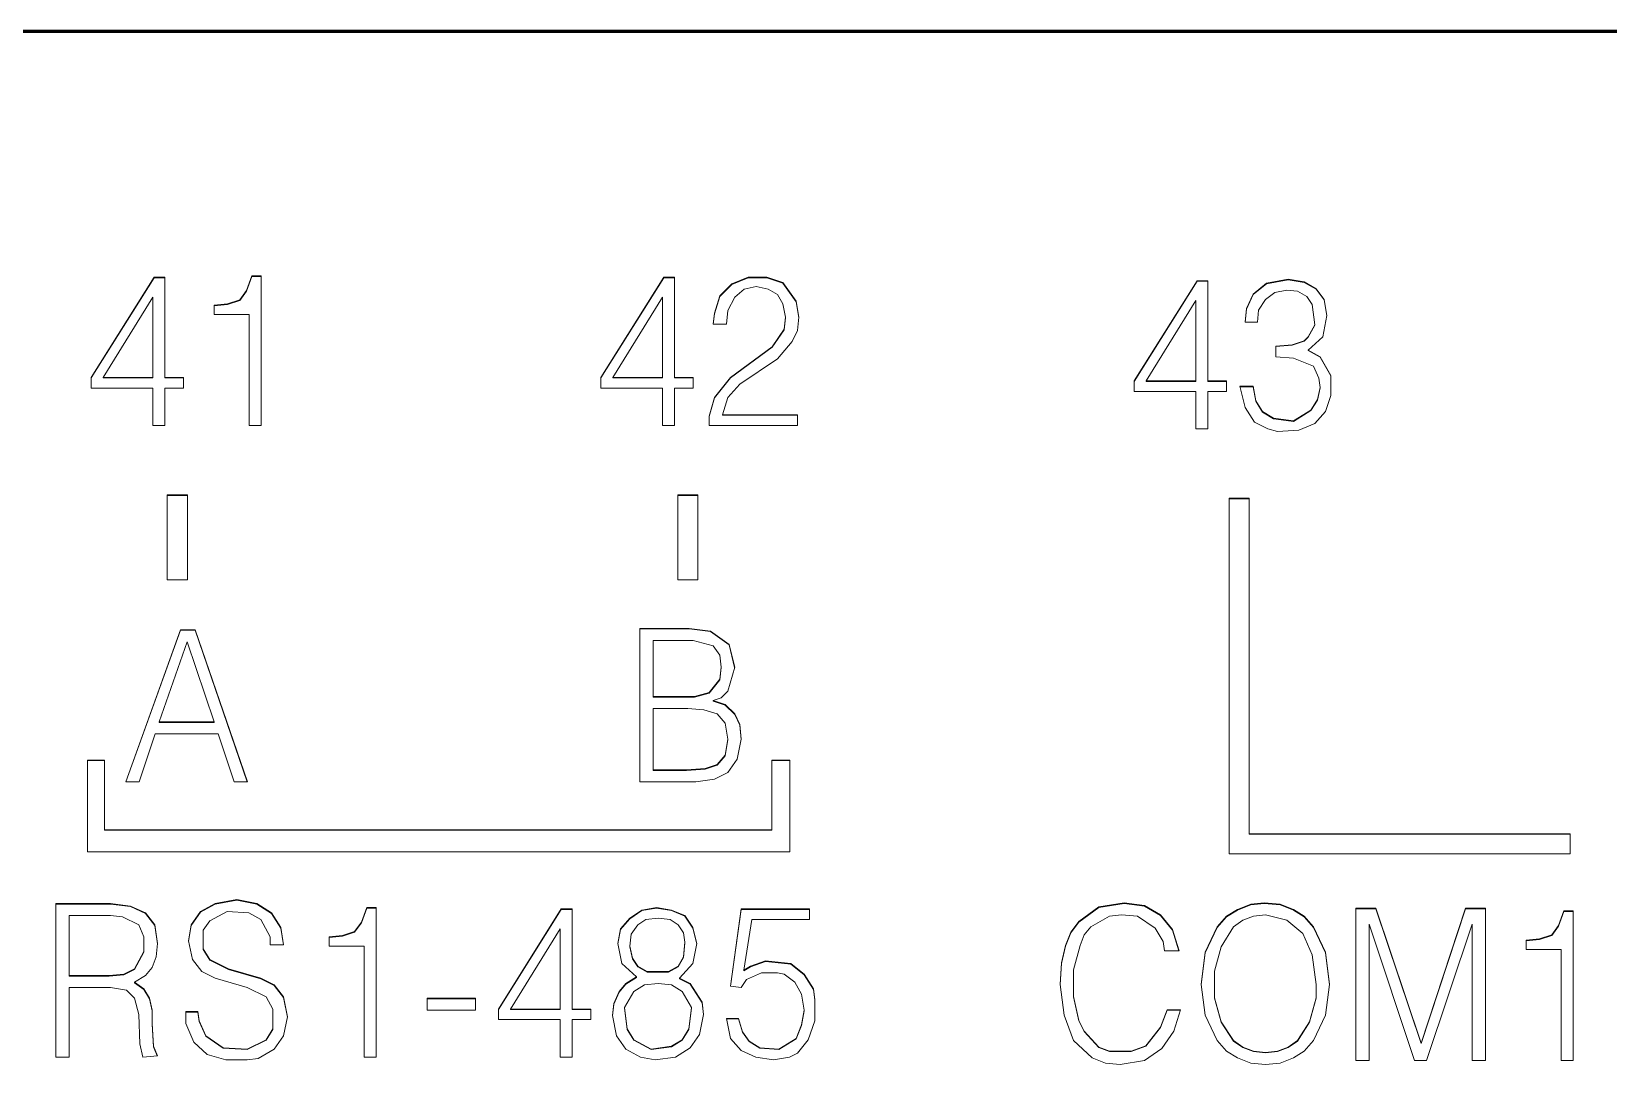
# Model space of a CAD drawing. Header units: millimetres. Extents: x 0 to 53000, y -591 to 24400.
# Drawn here: x 2793.22 to 2808.94, y 2928.7 to 2939 of the extents above; entities that cross this region are included whole.
import ezdxf
from ezdxf.enums import TextEntityAlignment as Align

# ---------------------------------------------------------------- set-up
doc = ezdxf.new("R2010")
doc.units = ezdxf.units.MM
doc.linetypes.add('K5LT_BASIC', pattern=[0])
doc.linetypes.add('K5LT_THIN', pattern=[0])
doc.layers.add('Основная', color=7, linetype='Continuous', lineweight=30)
doc.styles.add('текст', font='isocpeui.ttf')

# ---------------------------------------------------------------- blocks, each defined once
blk = doc.blocks.new('Программируемое реле ПР102')
at = {"layer": 'Основная', "linetype": 'K5LT_BASIC', "lineweight": 60}
blk.add_line((116.75, 34), (0.25, 34), dxfattribs=at)
at = {"layer": 'Основная', "linetype": 'K5LT_THIN', "lineweight": 18}
for p, q in [((6.273, 31.549), (5.646, 30.551)), ((6.273, 31.544), (5.646, 30.546)), ((6.273, 31.544), (6.273, 31.549)), ((6.38, 31.549), (6.273, 31.549)), ((6.38, 31.544), (6.273, 31.544)), ((6.38, 30.551), (6.38, 31.549)), ((7.246, 31.563), (7.193, 31.416)), ((7.246, 31.557), (7.193, 31.411)), ((7.34, 31.563), (7.246, 31.563)), ((7.246, 31.557), (7.246, 31.563)), ((7.34, 31.557), (7.246, 31.557)), ((7.34, 30.071), (7.34, 31.563)), ((11.353, 31.549), (10.726, 30.551)), ((11.353, 31.544), (10.726, 30.546)), ((11.46, 31.549), (11.353, 31.549)), ((11.353, 31.544), (11.353, 31.549)), ((11.46, 31.544), (11.353, 31.544)), ((11.46, 30.551), (11.46, 31.549)), ((12.033, 31.483), (11.913, 31.363)), ((12.033, 31.478), (11.913, 31.358)), ((12.193, 31.549), (12.033, 31.483)), ((12.193, 31.544), (12.033, 31.478)), ((12.033, 31.478), (12.033, 31.483)), ((12.153, 31.43), (12.273, 31.456)), ((12.38, 31.549), (12.193, 31.549)), ((12.193, 31.544), (12.193, 31.549)), ((12.38, 31.544), (12.193, 31.544)), ((12.273, 31.456), (12.393, 31.43)), ((12.38, 31.544), (12.38, 31.549)), ((12.54, 31.496), (12.38, 31.549)), ((12.54, 31.491), (12.38, 31.544)), ((12.54, 31.491), (12.54, 31.496)), ((12.673, 31.31), (12.54, 31.496)), ((12.673, 31.305), (12.54, 31.491)), ((16.67, 31.515), (16.043, 30.517)), ((16.67, 31.51), (16.043, 30.511)), ((16.776, 31.515), (16.67, 31.515)), ((16.67, 31.51), (16.67, 31.515)), ((16.776, 31.51), (16.67, 31.51)), ((16.776, 30.517), (16.776, 31.515)), ((17.363, 31.489), (17.23, 31.382)), ((17.363, 31.483), (17.23, 31.377)), ((17.576, 31.529), (17.363, 31.489)), ((17.576, 31.523), (17.363, 31.483)), ((17.363, 31.483), (17.363, 31.489)), ((17.576, 31.523), (17.576, 31.529)), ((17.736, 31.502), (17.576, 31.529)), ((17.736, 31.497), (17.576, 31.523)), ((17.736, 31.497), (17.736, 31.502)), ((17.856, 31.435), (17.736, 31.502)), ((17.856, 31.43), (17.736, 31.497)), ((5.766, 30.551), (6.26, 31.35)), ((6.26, 31.35), (6.26, 30.551)), ((7.006, 31.283), (6.873, 31.27)), ((7.126, 31.323), (7.006, 31.283)), ((7.126, 31.318), (7.006, 31.278)), ((7.006, 31.278), (7.006, 31.283)), ((7.193, 31.416), (7.126, 31.323)), ((7.193, 31.411), (7.126, 31.318)), ((7.126, 31.318), (7.126, 31.323)), ((7.193, 31.411), (7.193, 31.416)), ((10.846, 30.551), (11.34, 31.35)), ((11.34, 31.35), (11.34, 30.551)), ((11.913, 31.363), (11.86, 31.19)), ((11.913, 31.358), (11.86, 31.185)), ((11.913, 31.358), (11.913, 31.363)), ((11.993, 31.217), (12.06, 31.35)), ((12.06, 31.35), (12.153, 31.43)), ((12.393, 31.43), (12.486, 31.376)), ((12.486, 31.376), (12.54, 31.283)), ((12.54, 31.283), (12.566, 31.15)), ((12.673, 31.305), (12.673, 31.31)), ((12.7, 31.15), (12.673, 31.31)), ((12.699, 31.147), (12.673, 31.305)), ((16.163, 30.517), (16.656, 31.316)), ((16.656, 31.316), (16.656, 30.517)), ((17.23, 31.382), (17.163, 31.236)), ((17.23, 31.377), (17.163, 31.23)), ((17.23, 31.377), (17.23, 31.382)), ((17.283, 31.222), (17.35, 31.329)), ((17.35, 31.329), (17.443, 31.396)), ((17.443, 31.396), (17.563, 31.422)), ((17.563, 31.422), (17.67, 31.409)), ((17.67, 31.409), (17.763, 31.356)), ((17.763, 31.356), (17.816, 31.276)), ((17.936, 31.329), (17.856, 31.435)), ((17.856, 31.43), (17.856, 31.435)), ((17.936, 31.324), (17.856, 31.43)), ((17.963, 31.169), (17.936, 31.329)), ((17.936, 31.324), (17.936, 31.329)), ((17.962, 31.167), (17.936, 31.324)), ((7.006, 31.278), (6.873, 31.265)), ((6.873, 31.27), (6.873, 31.177)), ((6.873, 31.177), (7.22, 31.177)), ((7.22, 31.177), (7.22, 30.071)), ((11.86, 31.19), (11.846, 31.083)), ((11.86, 31.185), (11.847, 31.083)), ((11.86, 31.185), (11.86, 31.19)), ((11.98, 31.083), (11.993, 31.217)), ((12.566, 31.15), (12.553, 31.03)), ((12.566, 31.145), (12.553, 31.025)), ((12.566, 31.145), (12.566, 31.15)), ((12.686, 31.017), (12.7, 31.15)), ((17.163, 31.236), (17.15, 31.103)), ((17.163, 31.23), (17.15, 31.103)), ((17.163, 31.23), (17.163, 31.236)), ((17.27, 31.103), (17.283, 31.222)), ((17.816, 31.276), (17.843, 31.076)), ((17.923, 30.956), (17.963, 31.169)), ((11.846, 31.083), (11.98, 31.083)), ((12.553, 31.03), (12.433, 30.857)), ((12.553, 31.025), (12.433, 30.852)), ((12.553, 31.025), (12.553, 31.03)), ((12.633, 30.91), (12.686, 31.017)), ((17.15, 31.103), (17.27, 31.103)), ((17.843, 31.076), (17.776, 30.956)), ((17.843, 31.071), (17.776, 30.951)), ((17.843, 31.071), (17.843, 31.076)), ((12.433, 30.857), (12.02, 30.551)), ((12.433, 30.852), (12.02, 30.546)), ((12.433, 30.852), (12.433, 30.857)), ((12.486, 30.737), (12.633, 30.91)), ((17.616, 30.876), (17.456, 30.863)), ((17.616, 30.871), (17.456, 30.858)), ((17.456, 30.863), (17.456, 30.756)), ((17.736, 30.916), (17.616, 30.876)), ((17.736, 30.911), (17.616, 30.871)), ((17.616, 30.871), (17.616, 30.876)), ((17.776, 30.956), (17.736, 30.916)), ((17.776, 30.951), (17.736, 30.911)), ((17.736, 30.911), (17.736, 30.916)), ((17.776, 30.823), (17.923, 30.956)), ((17.776, 30.951), (17.776, 30.956)), ((17.776, 30.818), (17.776, 30.823)), ((17.896, 30.756), (17.776, 30.823)), ((17.896, 30.751), (17.776, 30.818)), ((12.113, 30.484), (12.486, 30.737)), ((17.456, 30.756), (17.63, 30.743)), ((17.63, 30.743), (17.83, 30.663)), ((17.83, 30.663), (17.883, 30.543)), ((17.896, 30.751), (17.896, 30.756)), ((18.003, 30.57), (17.896, 30.756)), ((18.003, 30.565), (17.896, 30.751)), ((5.646, 30.551), (5.646, 30.444)), ((5.766, 30.546), (5.766, 30.551)), ((6.26, 30.551), (5.766, 30.551)), ((6.26, 30.546), (5.766, 30.546)), ((6.26, 30.546), (6.26, 30.551)), ((6.38, 30.546), (6.38, 30.551)), ((6.566, 30.551), (6.38, 30.551)), ((6.566, 30.546), (6.38, 30.546)), ((6.566, 30.444), (6.566, 30.551)), ((10.726, 30.551), (10.726, 30.444)), ((10.846, 30.546), (10.846, 30.551)), ((11.34, 30.551), (10.846, 30.551)), ((11.34, 30.546), (10.846, 30.546)), ((11.34, 30.546), (11.34, 30.551)), ((11.46, 30.546), (11.46, 30.551)), ((11.646, 30.551), (11.46, 30.551)), ((11.646, 30.546), (11.46, 30.546)), ((11.646, 30.444), (11.646, 30.551)), ((12.02, 30.551), (11.86, 30.351)), ((12.02, 30.546), (11.86, 30.346)), ((12.02, 30.546), (12.02, 30.551)), ((16.043, 30.517), (16.043, 30.41)), ((16.163, 30.511), (16.163, 30.517)), ((16.656, 30.517), (16.163, 30.517)), ((16.656, 30.511), (16.163, 30.511)), ((16.656, 30.511), (16.656, 30.517)), ((16.776, 30.511), (16.776, 30.517)), ((16.963, 30.517), (16.776, 30.517)), ((16.963, 30.511), (16.776, 30.511)), ((16.963, 30.41), (16.963, 30.517)), ((17.883, 30.543), (17.896, 30.45)), ((18.003, 30.37), (18.003, 30.57)), ((5.646, 30.444), (6.26, 30.444)), ((6.26, 30.444), (6.26, 30.071)), ((6.38, 30.071), (6.38, 30.444)), ((6.38, 30.444), (6.566, 30.444)), ((10.726, 30.444), (11.34, 30.444)), ((11.34, 30.444), (11.34, 30.071)), ((11.46, 30.444), (11.646, 30.444)), ((11.46, 30.071), (11.46, 30.444)), ((11.86, 30.351), (11.806, 30.165)), ((11.86, 30.346), (11.806, 30.159)), ((11.86, 30.346), (11.86, 30.351)), ((11.94, 30.178), (11.993, 30.351)), ((11.993, 30.351), (12.113, 30.484)), ((16.043, 30.41), (16.656, 30.41)), ((16.656, 30.41), (16.656, 30.037)), ((16.776, 30.037), (16.776, 30.41)), ((16.776, 30.41), (16.963, 30.41)), ((17.23, 30.463), (17.096, 30.463)), ((17.096, 30.463), (17.15, 30.25)), ((17.23, 30.458), (17.098, 30.458)), ((17.23, 30.458), (17.23, 30.463)), ((17.256, 30.317), (17.23, 30.463)), ((17.256, 30.312), (17.23, 30.458)), ((17.896, 30.45), (17.87, 30.33)), ((17.896, 30.445), (17.87, 30.325)), ((17.896, 30.445), (17.896, 30.45)), ((17.95, 30.21), (18.003, 30.37)), ((17.15, 30.25), (17.243, 30.104)), ((17.323, 30.21), (17.256, 30.317)), ((17.256, 30.312), (17.256, 30.317)), ((17.323, 30.205), (17.256, 30.312)), ((17.43, 30.144), (17.323, 30.21)), ((17.323, 30.205), (17.323, 30.21)), ((17.43, 30.139), (17.323, 30.205)), ((17.803, 30.224), (17.63, 30.117)), ((17.803, 30.219), (17.63, 30.112)), ((17.87, 30.33), (17.803, 30.224)), ((17.87, 30.325), (17.803, 30.219)), ((17.803, 30.219), (17.803, 30.224)), ((17.843, 30.091), (17.95, 30.21)), ((17.87, 30.325), (17.87, 30.33)), ((6.26, 30.071), (6.38, 30.071)), ((7.22, 30.071), (7.34, 30.071)), ((11.34, 30.071), (11.46, 30.071)), ((11.806, 30.165), (11.806, 30.071)), ((11.806, 30.071), (12.686, 30.071)), ((11.94, 30.173), (11.94, 30.178)), ((12.686, 30.178), (11.94, 30.178)), ((12.686, 30.173), (11.94, 30.173)), ((12.686, 30.071), (12.686, 30.178)), ((16.656, 30.037), (16.776, 30.037)), ((17.243, 30.104), (17.376, 30.037)), ((17.376, 30.037), (17.47, 30.011)), ((17.43, 30.139), (17.43, 30.144)), ((17.63, 30.117), (17.43, 30.144)), ((17.63, 30.112), (17.43, 30.139)), ((17.47, 30.011), (17.683, 30.024)), ((17.63, 30.112), (17.63, 30.117)), ((17.683, 30.024), (17.843, 30.091)), ((6.404, 29.379), (6.604, 29.379)), ((6.404, 28.531), (6.404, 29.379)), ((6.404, 29.374), (6.604, 29.374)), ((6.604, 29.379), (6.604, 28.531)), ((11.494, 29.379), (11.694, 29.379)), ((11.494, 28.531), (11.494, 29.379)), ((11.494, 29.374), (11.694, 29.374)), ((11.694, 29.379), (11.694, 28.531)), ((16.99, 29.345), (17.19, 29.345)), ((16.99, 29.345), (16.99, 25.8)), ((16.99, 29.34), (17.19, 29.34)), ((17.19, 26), (17.19, 29.345)), ((6.604, 28.531), (6.404, 28.531)), ((11.694, 28.531), (11.494, 28.531)), ((6.536, 28.034), (5.99, 26.516)), ((6.536, 28.029), (5.991, 26.516)), ((6.683, 28.034), (6.536, 28.034)), ((6.536, 28.029), (6.536, 28.034)), ((6.683, 28.029), (6.536, 28.029)), ((7.203, 26.516), (6.683, 28.034)), ((6.683, 28.029), (6.683, 28.034)), ((7.201, 26.516), (6.683, 28.029)), ((11.113, 28.048), (11.113, 26.516)), ((11.606, 28.048), (11.113, 28.048)), ((11.606, 28.042), (11.113, 28.042)), ((11.82, 28.021), (11.606, 28.048)), ((11.606, 28.042), (11.606, 28.048)), ((11.82, 28.016), (11.606, 28.042)), ((12.006, 27.888), (11.82, 28.021)), ((11.82, 28.016), (11.82, 28.021)), ((12.006, 27.883), (11.82, 28.016)), ((6.323, 27.115), (6.603, 27.914)), ((6.603, 27.914), (6.87, 27.115)), ((11.246, 27.368), (11.246, 27.928)), ((11.246, 27.928), (11.646, 27.928)), ((11.646, 27.928), (11.846, 27.874)), ((11.846, 27.874), (11.913, 27.781)), ((12.06, 27.661), (12.006, 27.888)), ((12.006, 27.883), (12.006, 27.888)), ((12.059, 27.659), (12.006, 27.883)), ((11.913, 27.781), (11.926, 27.661)), ((11.913, 27.542), (11.806, 27.408)), ((11.913, 27.536), (11.806, 27.403)), ((11.926, 27.661), (11.913, 27.542)), ((11.926, 27.656), (11.913, 27.536)), ((11.913, 27.536), (11.913, 27.542)), ((11.926, 27.656), (11.926, 27.661)), ((11.993, 27.422), (12.06, 27.661)), ((11.246, 27.363), (11.246, 27.368)), ((11.66, 27.368), (11.246, 27.368)), ((11.66, 27.363), (11.246, 27.363)), ((11.806, 27.408), (11.66, 27.368)), ((11.806, 27.403), (11.66, 27.363)), ((11.66, 27.363), (11.66, 27.368)), ((11.806, 27.403), (11.806, 27.408)), ((11.846, 27.329), (11.926, 27.355)), ((11.926, 27.355), (11.993, 27.422)), ((11.246, 27.249), (11.593, 27.249)), ((11.246, 26.636), (11.246, 27.249)), ((11.593, 27.249), (11.753, 27.235)), ((11.753, 27.235), (11.886, 27.195)), ((11.966, 27.289), (11.846, 27.329)), ((11.846, 27.323), (11.846, 27.329)), ((11.966, 27.283), (11.846, 27.323)), ((11.886, 27.195), (11.966, 27.102)), ((11.966, 27.283), (11.966, 27.289)), ((12.06, 27.195), (11.966, 27.289)), ((12.06, 27.19), (11.966, 27.283)), ((12.06, 27.19), (12.06, 27.195)), ((12.113, 27.089), (12.06, 27.195)), ((6.323, 27.11), (6.323, 27.115)), ((6.87, 27.115), (6.323, 27.115)), ((6.87, 27.11), (6.323, 27.11)), ((6.87, 27.11), (6.87, 27.115)), ((11.966, 27.102), (11.993, 26.942)), ((12.113, 27.084), (12.06, 27.19)), ((12.126, 26.942), (12.113, 27.089)), ((12.113, 27.084), (12.113, 27.089)), ((12.126, 26.941), (12.113, 27.084)), ((6.123, 26.516), (6.283, 26.996)), ((6.283, 26.996), (6.91, 26.996)), ((6.91, 26.996), (7.07, 26.516)), ((11.993, 26.942), (11.966, 26.783)), ((11.993, 26.937), (11.966, 26.777)), ((11.993, 26.937), (11.993, 26.942)), ((12.086, 26.743), (12.126, 26.942)), ((5.609, 25.82), (5.609, 26.734)), ((5.609, 26.734), (5.779, 26.734)), ((5.609, 26.729), (5.779, 26.729)), ((5.779, 26.734), (5.779, 26.04)), ((11.966, 26.783), (11.886, 26.689)), ((11.966, 26.777), (11.886, 26.684)), ((11.966, 26.777), (11.966, 26.783)), ((11.993, 26.609), (12.086, 26.743)), ((12.429, 26.04), (12.429, 26.735)), ((12.429, 26.735), (12.609, 26.735)), ((12.429, 26.73), (12.609, 26.73)), ((12.609, 26.735), (12.609, 25.82)), ((11.58, 26.636), (11.246, 26.636)), ((11.246, 26.631), (11.246, 26.636)), ((11.58, 26.631), (11.246, 26.631)), ((11.766, 26.649), (11.58, 26.636)), ((11.766, 26.644), (11.58, 26.631)), ((11.58, 26.631), (11.58, 26.636)), ((11.886, 26.689), (11.766, 26.649)), ((11.886, 26.684), (11.766, 26.644)), ((11.766, 26.644), (11.766, 26.649)), ((11.86, 26.543), (11.993, 26.609)), ((11.886, 26.684), (11.886, 26.689)), ((5.99, 26.516), (6.123, 26.516)), ((7.07, 26.516), (7.203, 26.516)), ((11.113, 26.516), (11.673, 26.516)), ((11.673, 26.516), (11.86, 26.543)), ((5.779, 26.035), (5.779, 26.04)), ((5.779, 26.04), (12.429, 26.04)), ((5.779, 26.035), (12.429, 26.035)), ((12.429, 26.035), (12.429, 26.04)), ((17.19, 25.995), (17.19, 26)), ((17.19, 26), (20.39, 26)), ((17.19, 25.995), (20.39, 25.995)), ((20.39, 26), (20.39, 25.8)), ((12.609, 25.82), (5.609, 25.82)), ((16.99, 25.8), (20.39, 25.8)), ((7.096, 25.344), (6.882, 25.304)), ((7.096, 25.339), (6.882, 25.299)), ((7.096, 25.339), (7.096, 25.344)), ((7.296, 25.304), (7.096, 25.344)), ((7.296, 25.299), (7.096, 25.339)), ((15.944, 25.31), (15.691, 25.27)), ((16.144, 25.284), (15.944, 25.31)), ((15.944, 25.305), (15.944, 25.31)), ((17.337, 25.31), (17.204, 25.297)), ((17.337, 25.305), (17.337, 25.31)), ((17.497, 25.297), (17.337, 25.31)), ((5.292, 25.304), (5.292, 23.773)), ((5.839, 25.304), (5.292, 25.304)), ((5.839, 25.299), (5.292, 25.299)), ((5.426, 25.185), (5.839, 25.185)), ((5.426, 24.585), (5.426, 25.185)), ((6.039, 25.278), (5.839, 25.304)), ((5.839, 25.299), (5.839, 25.304)), ((6.039, 25.273), (5.839, 25.299)), ((5.839, 25.185), (5.959, 25.171)), ((5.959, 25.171), (6.119, 25.091)), ((6.186, 25.211), (6.039, 25.278)), ((6.039, 25.273), (6.039, 25.278)), ((6.186, 25.206), (6.039, 25.273)), ((6.186, 25.206), (6.186, 25.211)), ((6.279, 25.091), (6.186, 25.211)), ((6.279, 25.086), (6.186, 25.206)), ((6.736, 25.224), (6.642, 25.091)), ((6.736, 25.219), (6.642, 25.086)), ((6.882, 25.304), (6.736, 25.224)), ((6.882, 25.299), (6.736, 25.219)), ((6.736, 25.219), (6.736, 25.224)), ((6.829, 25.131), (7.002, 25.224)), ((6.882, 25.299), (6.882, 25.304)), ((7.002, 25.224), (7.216, 25.211)), ((7.216, 25.211), (7.336, 25.145)), ((7.442, 25.211), (7.296, 25.304)), ((7.296, 25.299), (7.296, 25.304)), ((7.442, 25.206), (7.296, 25.299)), ((7.536, 25.065), (7.442, 25.211)), ((7.442, 25.206), (7.442, 25.211)), ((7.536, 25.059), (7.442, 25.206)), ((8.392, 25.264), (8.339, 25.118)), ((8.392, 25.259), (8.339, 25.113)), ((8.392, 25.259), (8.392, 25.264)), ((8.486, 25.264), (8.392, 25.264)), ((8.486, 25.259), (8.392, 25.259)), ((8.486, 23.773), (8.486, 25.264)), ((10.332, 25.251), (9.706, 24.252)), ((10.332, 25.246), (9.706, 24.247)), ((10.332, 25.246), (10.332, 25.251)), ((10.439, 25.251), (10.332, 25.251)), ((10.439, 25.246), (10.332, 25.246)), ((10.439, 24.252), (10.439, 25.251)), ((11.016, 25.158), (10.922, 25.051)), ((11.016, 25.153), (10.922, 25.046)), ((11.136, 25.238), (11.016, 25.158)), ((11.136, 25.233), (11.016, 25.153)), ((11.016, 25.153), (11.016, 25.158)), ((11.282, 25.264), (11.136, 25.238)), ((11.282, 25.259), (11.136, 25.233)), ((11.136, 25.233), (11.136, 25.238)), ((11.176, 25.145), (11.296, 25.158)), ((11.282, 25.259), (11.282, 25.264)), ((11.429, 25.238), (11.282, 25.264)), ((11.429, 25.233), (11.282, 25.259)), ((11.296, 25.158), (11.416, 25.145)), ((11.429, 25.233), (11.429, 25.238)), ((11.562, 25.185), (11.429, 25.238)), ((11.562, 25.179), (11.429, 25.233)), ((11.562, 25.179), (11.562, 25.185)), ((11.642, 25.065), (11.562, 25.185)), ((11.642, 25.059), (11.562, 25.179)), ((12.126, 25.251), (12.019, 24.479)), ((12.126, 25.246), (12.02, 24.479)), ((12.806, 25.251), (12.126, 25.251)), ((12.126, 25.246), (12.126, 25.251)), ((12.806, 25.246), (12.126, 25.246)), ((12.806, 25.145), (12.806, 25.251)), ((15.691, 25.27), (15.491, 25.124)), ((15.691, 25.265), (15.491, 25.119)), ((15.611, 25.071), (15.797, 25.177)), ((15.944, 25.305), (15.691, 25.265)), ((15.691, 25.265), (15.691, 25.27)), ((15.797, 25.177), (15.917, 25.19)), ((15.917, 25.19), (16.077, 25.177)), ((16.144, 25.278), (15.944, 25.305)), ((16.077, 25.177), (16.251, 25.057)), ((16.144, 25.278), (16.144, 25.284)), ((16.304, 25.19), (16.144, 25.284)), ((16.304, 25.185), (16.144, 25.278)), ((16.304, 25.185), (16.304, 25.19)), ((16.424, 25.044), (16.304, 25.19)), ((16.424, 25.039), (16.304, 25.185)), ((16.964, 25.177), (16.871, 25.071)), ((16.964, 25.172), (16.871, 25.065)), ((17.071, 25.244), (16.964, 25.177)), ((17.071, 25.238), (16.964, 25.172)), ((16.964, 25.172), (16.964, 25.177)), ((17.204, 25.297), (17.071, 25.244)), ((17.204, 25.292), (17.071, 25.238)), ((17.071, 25.238), (17.071, 25.244)), ((17.124, 25.137), (17.231, 25.177)), ((17.337, 25.305), (17.204, 25.292)), ((17.204, 25.292), (17.204, 25.297)), ((17.231, 25.177), (17.351, 25.19)), ((17.497, 25.292), (17.337, 25.305)), ((17.351, 25.19), (17.564, 25.137)), ((17.631, 25.244), (17.497, 25.297)), ((17.497, 25.292), (17.497, 25.297)), ((17.631, 25.238), (17.497, 25.292)), ((17.631, 25.238), (17.631, 25.244)), ((17.737, 25.177), (17.631, 25.244)), ((17.737, 25.172), (17.631, 25.238)), ((17.737, 25.172), (17.737, 25.177)), ((17.831, 25.071), (17.737, 25.177)), ((17.831, 25.065), (17.737, 25.172)), ((18.251, 25.257), (18.251, 23.739)), ((18.451, 25.257), (18.251, 25.257)), ((18.451, 25.252), (18.251, 25.252)), ((18.904, 23.912), (18.451, 25.257)), ((18.451, 25.252), (18.451, 25.257)), ((18.904, 23.907), (18.451, 25.252)), ((19.344, 25.257), (18.904, 23.912)), ((19.344, 25.252), (18.904, 23.907)), ((19.344, 25.252), (19.344, 25.257)), ((19.544, 25.257), (19.344, 25.257)), ((19.544, 25.252), (19.344, 25.252)), ((19.544, 23.739), (19.544, 25.257)), ((20.324, 25.23), (20.271, 25.084)), ((20.324, 25.225), (20.271, 25.079)), ((20.324, 25.225), (20.324, 25.23)), ((20.417, 25.23), (20.324, 25.23)), ((20.417, 25.225), (20.324, 25.225)), ((20.417, 23.739), (20.417, 25.23)), ((6.119, 25.091), (6.172, 24.971)), ((6.279, 25.086), (6.279, 25.091)), ((6.306, 24.905), (6.279, 25.091)), ((6.305, 24.902), (6.279, 25.086)), ((6.642, 25.091), (6.616, 24.932)), ((6.642, 25.086), (6.616, 24.929)), ((6.642, 25.086), (6.642, 25.091)), ((6.762, 25.038), (6.829, 25.131)), ((6.762, 24.852), (6.762, 25.038)), ((7.336, 25.145), (7.429, 24.971)), ((7.562, 24.892), (7.536, 25.065)), ((7.536, 25.059), (7.536, 25.065)), ((7.561, 24.892), (7.536, 25.059)), ((8.272, 25.025), (8.152, 24.985)), ((8.272, 25.019), (8.152, 24.98)), ((8.339, 25.118), (8.272, 25.025)), ((8.339, 25.113), (8.272, 25.019)), ((8.272, 25.019), (8.272, 25.025)), ((8.339, 25.113), (8.339, 25.118)), ((9.826, 24.252), (10.319, 25.051)), ((10.319, 25.051), (10.319, 24.252)), ((10.922, 25.051), (10.896, 24.905)), ((10.922, 25.046), (10.896, 24.902)), ((10.922, 25.046), (10.922, 25.051)), ((11.016, 24.878), (11.029, 24.998)), ((11.029, 24.998), (11.096, 25.091)), ((11.096, 25.091), (11.176, 25.145)), ((11.416, 25.145), (11.496, 25.091)), ((11.496, 25.091), (11.549, 25.011)), ((11.549, 25.011), (11.562, 24.918)), ((11.682, 24.905), (11.642, 25.065)), ((11.642, 25.059), (11.642, 25.065)), ((11.682, 24.902), (11.642, 25.059)), ((12.152, 24.639), (12.232, 25.145)), ((12.232, 25.145), (12.806, 25.145)), ((15.411, 25.017), (15.357, 24.884)), ((15.411, 25.012), (15.357, 24.879)), ((15.491, 25.124), (15.411, 25.017)), ((15.491, 25.119), (15.411, 25.012)), ((15.411, 25.012), (15.411, 25.017)), ((15.491, 25.119), (15.491, 25.124)), ((15.544, 24.991), (15.611, 25.071)), ((16.251, 25.057), (16.331, 24.924)), ((16.491, 24.831), (16.424, 25.044)), ((16.424, 25.039), (16.424, 25.044)), ((16.489, 24.831), (16.424, 25.039)), ((16.871, 25.071), (16.751, 24.818)), ((16.871, 25.065), (16.751, 24.812)), ((16.871, 25.065), (16.871, 25.071)), ((16.911, 24.871), (17.031, 25.071)), ((17.031, 25.071), (17.124, 25.137)), ((17.564, 25.137), (17.724, 25.004)), ((17.724, 25.004), (17.817, 24.791)), ((17.831, 25.065), (17.831, 25.071)), ((17.951, 24.818), (17.831, 25.071)), ((17.951, 24.812), (17.831, 25.065)), ((18.384, 23.739), (18.384, 25.097)), ((18.384, 25.097), (18.837, 23.739)), ((18.957, 23.739), (19.411, 25.097)), ((19.411, 25.097), (19.411, 23.739)), ((20.271, 25.084), (20.204, 24.991)), ((20.271, 25.079), (20.204, 24.985)), ((20.271, 25.079), (20.271, 25.084)), ((6.172, 24.971), (6.172, 24.825)), ((6.292, 24.772), (6.306, 24.905)), ((6.616, 24.932), (6.656, 24.745)), ((6.829, 24.745), (6.762, 24.852)), ((6.762, 24.846), (6.762, 24.852)), ((6.829, 24.74), (6.762, 24.846)), ((7.429, 24.971), (7.429, 24.892)), ((7.429, 24.892), (7.562, 24.892)), ((8.152, 24.985), (8.019, 24.971)), ((8.152, 24.98), (8.019, 24.966)), ((8.019, 24.971), (8.019, 24.878)), ((8.019, 24.878), (8.366, 24.878)), ((8.152, 24.98), (8.152, 24.985)), ((8.366, 24.878), (8.366, 23.773)), ((10.896, 24.905), (10.936, 24.705)), ((11.016, 24.873), (11.016, 24.878)), ((11.042, 24.758), (11.016, 24.878)), ((11.042, 24.753), (11.016, 24.873)), ((11.562, 24.918), (11.549, 24.772)), ((11.562, 24.913), (11.549, 24.766)), ((11.562, 24.913), (11.562, 24.918)), ((11.642, 24.705), (11.682, 24.905)), ((15.357, 24.884), (15.317, 24.711)), ((15.357, 24.879), (15.317, 24.706)), ((15.357, 24.879), (15.357, 24.884)), ((15.437, 24.644), (15.504, 24.884)), ((15.504, 24.884), (15.544, 24.991)), ((16.331, 24.924), (16.344, 24.831)), ((16.844, 24.631), (16.911, 24.871)), ((20.084, 24.951), (19.951, 24.937)), ((20.084, 24.945), (19.951, 24.932)), ((19.951, 24.937), (19.951, 24.844)), ((19.951, 24.844), (20.297, 24.844)), ((20.204, 24.991), (20.084, 24.951)), ((20.204, 24.985), (20.084, 24.945)), ((20.084, 24.945), (20.084, 24.951)), ((20.204, 24.985), (20.204, 24.991)), ((20.297, 24.844), (20.297, 23.739)), ((6.172, 24.825), (6.079, 24.652)), ((6.172, 24.82), (6.079, 24.647)), ((6.172, 24.82), (6.172, 24.825)), ((6.252, 24.665), (6.292, 24.772)), ((6.656, 24.745), (6.749, 24.625)), ((6.829, 24.74), (6.829, 24.745)), ((7.016, 24.652), (6.829, 24.745)), ((7.016, 24.647), (6.829, 24.74)), ((10.936, 24.705), (11.082, 24.572)), ((11.042, 24.753), (11.042, 24.758)), ((11.096, 24.679), (11.042, 24.758)), ((11.096, 24.673), (11.042, 24.753)), ((11.549, 24.772), (11.496, 24.679)), ((11.549, 24.766), (11.496, 24.673)), ((11.509, 24.559), (11.642, 24.705)), ((11.549, 24.766), (11.549, 24.772)), ((12.366, 24.732), (12.219, 24.679)), ((12.366, 24.727), (12.219, 24.673)), ((12.619, 24.705), (12.366, 24.732)), ((12.366, 24.727), (12.366, 24.732)), ((12.619, 24.7), (12.366, 24.727)), ((12.619, 24.7), (12.619, 24.705)), ((12.752, 24.599), (12.619, 24.705)), ((12.752, 24.593), (12.619, 24.7)), ((15.317, 24.711), (15.304, 24.498)), ((15.317, 24.706), (15.304, 24.496)), ((15.317, 24.706), (15.317, 24.711)), ((16.344, 24.831), (16.491, 24.831)), ((16.751, 24.818), (16.711, 24.498)), ((16.751, 24.812), (16.711, 24.495)), ((16.751, 24.812), (16.751, 24.818)), ((17.817, 24.791), (17.857, 24.498)), ((17.991, 24.498), (17.951, 24.818)), ((17.951, 24.812), (17.951, 24.818)), ((17.99, 24.495), (17.951, 24.812)), ((5.426, 24.58), (5.426, 24.585)), ((5.826, 24.585), (5.426, 24.585)), ((5.826, 24.58), (5.426, 24.58)), ((5.972, 24.599), (5.826, 24.585)), ((5.972, 24.593), (5.826, 24.58)), ((5.826, 24.58), (5.826, 24.585)), ((6.079, 24.652), (5.972, 24.599)), ((6.079, 24.647), (5.972, 24.593)), ((5.972, 24.593), (5.972, 24.599)), ((6.079, 24.647), (6.079, 24.652)), ((6.079, 24.519), (6.186, 24.585)), ((6.186, 24.585), (6.252, 24.665)), ((6.749, 24.625), (6.882, 24.559)), ((6.882, 24.559), (7.202, 24.465)), ((7.016, 24.647), (7.016, 24.652)), ((7.336, 24.559), (7.016, 24.652)), ((7.336, 24.553), (7.016, 24.647)), ((7.336, 24.553), (7.336, 24.559)), ((7.469, 24.492), (7.336, 24.559)), ((7.469, 24.487), (7.336, 24.553)), ((11.082, 24.572), (10.976, 24.505)), ((11.082, 24.567), (10.976, 24.5)), ((11.082, 24.567), (11.082, 24.572)), ((11.189, 24.625), (11.096, 24.679)), ((11.096, 24.673), (11.096, 24.679)), ((11.189, 24.62), (11.096, 24.673)), ((11.402, 24.625), (11.189, 24.625)), ((11.189, 24.62), (11.189, 24.625)), ((11.402, 24.62), (11.189, 24.62)), ((11.496, 24.679), (11.402, 24.625)), ((11.496, 24.673), (11.402, 24.62)), ((11.402, 24.62), (11.402, 24.625)), ((11.496, 24.673), (11.496, 24.679)), ((11.509, 24.553), (11.509, 24.559)), ((11.616, 24.505), (11.509, 24.559)), ((11.616, 24.5), (11.509, 24.553)), ((12.126, 24.465), (12.179, 24.545)), ((12.219, 24.679), (12.152, 24.639)), ((12.219, 24.673), (12.152, 24.633)), ((12.152, 24.633), (12.152, 24.639)), ((12.179, 24.545), (12.326, 24.612)), ((12.219, 24.673), (12.219, 24.679)), ((12.326, 24.612), (12.486, 24.612)), ((12.486, 24.612), (12.552, 24.599)), ((12.552, 24.599), (12.659, 24.519)), ((12.846, 24.452), (12.752, 24.599)), ((12.752, 24.593), (12.752, 24.599)), ((12.846, 24.447), (12.752, 24.593)), ((15.437, 24.378), (15.437, 24.644)), ((16.844, 24.365), (16.844, 24.631)), ((5.426, 24.465), (5.839, 24.465)), ((5.426, 23.773), (5.426, 24.465)), ((5.839, 24.465), (5.999, 24.439)), ((5.999, 24.439), (6.079, 24.359)), ((6.172, 24.452), (6.079, 24.519)), ((6.079, 24.513), (6.079, 24.519)), ((6.172, 24.447), (6.079, 24.513)), ((6.172, 24.447), (6.172, 24.452)), ((6.226, 24.359), (6.172, 24.452)), ((6.226, 24.354), (6.172, 24.447)), ((7.202, 24.465), (7.389, 24.372)), ((7.389, 24.372), (7.456, 24.252)), ((7.469, 24.487), (7.469, 24.492)), ((7.562, 24.372), (7.469, 24.492)), ((7.562, 24.367), (7.469, 24.487)), ((7.602, 24.173), (7.562, 24.372)), ((7.562, 24.367), (7.562, 24.372)), ((7.602, 24.17), (7.562, 24.367)), ((10.909, 24.426), (10.856, 24.306)), ((10.909, 24.42), (10.856, 24.3)), ((10.976, 24.505), (10.909, 24.426)), ((10.976, 24.5), (10.909, 24.42)), ((10.909, 24.42), (10.909, 24.426)), ((10.962, 24.266), (11.056, 24.426)), ((10.976, 24.5), (10.976, 24.505)), ((11.056, 24.426), (11.162, 24.492)), ((11.162, 24.492), (11.296, 24.505)), ((11.296, 24.505), (11.429, 24.492)), ((11.429, 24.492), (11.536, 24.426)), ((11.536, 24.426), (11.629, 24.266)), ((11.736, 24.319), (11.616, 24.505)), ((11.616, 24.5), (11.616, 24.505)), ((11.736, 24.314), (11.616, 24.5)), ((12.019, 24.479), (12.126, 24.465)), ((12.659, 24.519), (12.726, 24.399)), ((12.726, 24.399), (12.752, 24.239)), ((12.859, 24.346), (12.846, 24.452)), ((12.846, 24.447), (12.846, 24.452)), ((12.859, 24.34), (12.846, 24.447)), ((15.304, 24.498), (15.344, 24.192)), ((15.437, 24.373), (15.437, 24.378)), ((15.491, 24.138), (15.437, 24.378)), ((15.491, 24.133), (15.437, 24.373)), ((16.711, 24.498), (16.751, 24.192)), ((16.911, 24.125), (16.844, 24.365)), ((16.844, 24.36), (16.844, 24.365)), ((17.857, 24.365), (17.791, 24.125)), ((17.857, 24.498), (17.857, 24.365)), ((17.857, 24.36), (17.857, 24.365)), ((17.951, 24.192), (17.991, 24.498)), ((6.079, 24.359), (6.119, 24.199)), ((6.252, 24.239), (6.226, 24.359)), ((6.226, 24.354), (6.226, 24.359)), ((6.252, 24.234), (6.226, 24.354)), ((6.252, 24.106), (6.252, 24.239)), ((6.589, 24.226), (6.589, 24.106)), ((6.709, 24.226), (6.589, 24.226)), ((6.709, 24.221), (6.589, 24.221)), ((6.709, 24.221), (6.709, 24.226)), ((6.722, 24.133), (6.709, 24.226)), ((6.722, 24.127), (6.709, 24.221)), ((7.456, 24.252), (7.456, 24.053)), ((9.476, 24.359), (8.996, 24.359)), ((8.996, 24.359), (8.996, 24.239)), ((9.476, 24.354), (8.996, 24.354)), ((8.996, 24.239), (9.476, 24.239)), ((9.476, 24.239), (9.476, 24.359)), ((9.706, 24.252), (9.706, 24.146)), ((10.319, 24.252), (9.826, 24.252)), ((9.826, 24.247), (9.826, 24.252)), ((10.319, 24.247), (9.826, 24.247)), ((10.319, 24.247), (10.319, 24.252)), ((10.626, 24.252), (10.439, 24.252)), ((10.439, 24.247), (10.439, 24.252)), ((10.626, 24.247), (10.439, 24.247)), ((10.626, 24.146), (10.626, 24.252)), ((10.856, 24.306), (10.842, 24.186)), ((10.856, 24.3), (10.843, 24.184)), ((10.856, 24.3), (10.856, 24.306)), ((10.962, 24.26), (10.962, 24.266)), ((10.989, 24.053), (10.962, 24.266)), ((10.989, 24.047), (10.962, 24.26)), ((11.629, 24.266), (11.602, 24.053)), ((11.629, 24.26), (11.602, 24.047)), ((11.629, 24.26), (11.629, 24.266)), ((11.736, 24.314), (11.736, 24.319)), ((11.749, 24.199), (11.736, 24.319)), ((11.749, 24.197), (11.736, 24.314)), ((12.752, 24.239), (12.726, 24.093)), ((12.752, 24.234), (12.726, 24.087)), ((12.752, 24.234), (12.752, 24.239)), ((12.859, 24.133), (12.859, 24.346)), ((16.371, 24.245), (16.304, 24.072)), ((16.371, 24.24), (16.304, 24.067)), ((16.504, 24.245), (16.371, 24.245)), ((16.371, 24.24), (16.371, 24.245)), ((16.502, 24.24), (16.371, 24.24)), ((16.437, 24.032), (16.504, 24.245)), ((16.911, 24.12), (16.844, 24.36)), ((17.857, 24.36), (17.791, 24.12)), ((6.119, 24.199), (6.132, 23.906)), ((6.252, 24.101), (6.252, 24.106)), ((6.266, 23.88), (6.252, 24.106)), ((6.266, 23.874), (6.252, 24.101)), ((6.589, 24.106), (6.669, 23.92)), ((6.789, 23.986), (6.722, 24.133)), ((6.722, 24.127), (6.722, 24.133)), ((6.789, 23.981), (6.722, 24.127)), ((7.456, 24.053), (7.389, 23.946)), ((7.456, 24.047), (7.456, 24.053)), ((7.562, 23.986), (7.602, 24.173)), ((9.706, 24.146), (10.319, 24.146)), ((10.319, 24.146), (10.319, 23.773)), ((10.439, 23.773), (10.439, 24.146)), ((10.439, 24.146), (10.626, 24.146)), ((10.842, 24.186), (10.882, 23.986)), ((11.056, 23.946), (10.989, 24.053)), ((10.989, 24.047), (10.989, 24.053)), ((11.602, 24.053), (11.536, 23.946)), ((11.602, 24.047), (11.602, 24.053)), ((11.709, 23.999), (11.749, 24.199)), ((12.099, 24.159), (11.979, 24.159)), ((11.979, 24.159), (12.019, 23.959)), ((12.099, 24.154), (11.98, 24.154)), ((12.139, 24.026), (12.099, 24.159)), ((12.099, 24.154), (12.099, 24.159)), ((12.139, 24.021), (12.099, 24.154)), ((12.726, 24.093), (12.672, 23.959)), ((12.726, 24.087), (12.672, 23.954)), ((12.726, 24.087), (12.726, 24.093)), ((12.792, 23.946), (12.859, 24.133)), ((15.344, 24.192), (15.437, 23.939)), ((15.544, 24.032), (15.491, 24.138)), ((15.491, 24.133), (15.491, 24.138)), ((15.544, 24.027), (15.491, 24.133)), ((16.304, 24.072), (16.157, 23.885)), ((16.304, 24.067), (16.157, 23.88)), ((16.304, 24.067), (16.304, 24.072)), ((16.751, 24.192), (16.871, 23.939)), ((16.911, 24.12), (16.911, 24.125)), ((17.031, 23.939), (16.911, 24.125)), ((17.031, 23.933), (16.911, 24.12)), ((17.791, 24.125), (17.671, 23.939)), ((17.791, 24.12), (17.671, 23.933)), ((17.791, 24.12), (17.791, 24.125)), ((17.831, 23.939), (17.951, 24.192)), ((6.132, 23.906), (6.159, 23.773)), ((6.669, 23.92), (6.802, 23.8)), ((6.789, 23.981), (6.789, 23.986)), ((6.962, 23.866), (6.789, 23.986)), ((6.962, 23.861), (6.789, 23.981)), ((7.389, 23.946), (7.202, 23.853)), ((7.389, 23.941), (7.202, 23.848)), ((7.456, 24.047), (7.389, 23.941)), ((7.389, 23.941), (7.389, 23.946)), ((7.469, 23.853), (7.562, 23.986)), ((10.882, 23.986), (10.976, 23.853)), ((11.056, 23.941), (10.989, 24.047)), ((11.056, 23.941), (11.056, 23.946)), ((11.229, 23.853), (11.056, 23.946)), ((11.229, 23.848), (11.056, 23.941)), ((11.536, 23.946), (11.429, 23.88)), ((11.536, 23.941), (11.429, 23.874)), ((11.602, 24.047), (11.536, 23.941)), ((11.536, 23.941), (11.536, 23.946)), ((11.616, 23.866), (11.709, 23.999)), ((12.019, 23.959), (12.126, 23.84)), ((12.139, 24.021), (12.139, 24.026)), ((12.206, 23.933), (12.139, 24.026)), ((12.206, 23.928), (12.139, 24.021)), ((12.312, 23.866), (12.206, 23.933)), ((12.206, 23.928), (12.206, 23.933)), ((12.312, 23.861), (12.206, 23.928)), ((12.672, 23.959), (12.499, 23.853)), ((12.672, 23.954), (12.499, 23.848)), ((12.672, 23.954), (12.672, 23.959)), ((12.686, 23.813), (12.792, 23.946)), ((15.437, 23.939), (15.624, 23.766)), ((15.544, 24.027), (15.544, 24.032)), ((15.691, 23.872), (15.544, 24.032)), ((15.691, 23.867), (15.544, 24.027)), ((16.317, 23.859), (16.437, 24.032)), ((16.871, 23.939), (16.964, 23.832)), ((17.031, 23.933), (17.031, 23.939)), ((17.124, 23.872), (17.031, 23.939)), ((17.124, 23.867), (17.031, 23.933)), ((17.671, 23.939), (17.577, 23.872)), ((17.671, 23.933), (17.577, 23.867)), ((17.671, 23.933), (17.671, 23.939)), ((17.737, 23.832), (17.831, 23.939)), ((18.904, 23.907), (18.904, 23.912)), ((5.292, 23.773), (5.426, 23.773)), ((6.159, 23.773), (6.306, 23.786)), ((6.266, 23.874), (6.266, 23.88)), ((6.306, 23.786), (6.266, 23.88)), ((6.303, 23.786), (6.266, 23.874)), ((6.802, 23.8), (6.989, 23.746)), ((7.202, 23.853), (6.962, 23.866)), ((6.962, 23.861), (6.962, 23.866)), ((7.202, 23.848), (6.962, 23.861)), ((6.989, 23.746), (7.202, 23.746)), ((7.202, 23.848), (7.202, 23.853)), ((7.202, 23.746), (7.309, 23.76)), ((7.309, 23.76), (7.469, 23.853)), ((8.366, 23.773), (8.486, 23.773)), ((10.319, 23.773), (10.439, 23.773)), ((10.976, 23.853), (11.122, 23.773)), ((11.122, 23.773), (11.269, 23.746)), ((11.429, 23.88), (11.229, 23.853)), ((11.429, 23.874), (11.229, 23.848)), ((11.229, 23.848), (11.229, 23.853)), ((11.269, 23.746), (11.469, 23.773)), ((11.429, 23.874), (11.429, 23.88)), ((11.469, 23.773), (11.616, 23.866)), ((12.126, 23.84), (12.272, 23.773)), ((12.272, 23.773), (12.446, 23.746)), ((12.499, 23.853), (12.312, 23.866)), ((12.312, 23.861), (12.312, 23.866)), ((12.499, 23.848), (12.312, 23.861)), ((12.446, 23.746), (12.606, 23.773)), ((12.499, 23.848), (12.499, 23.853)), ((12.606, 23.773), (12.686, 23.813)), ((15.624, 23.766), (15.757, 23.712)), ((15.691, 23.867), (15.691, 23.872)), ((15.797, 23.832), (15.691, 23.872)), ((15.797, 23.827), (15.691, 23.867)), ((15.797, 23.827), (15.797, 23.832)), ((16.011, 23.832), (15.797, 23.832)), ((16.011, 23.827), (15.797, 23.827)), ((15.904, 23.699), (16.144, 23.739)), ((16.157, 23.885), (16.011, 23.832)), ((16.157, 23.88), (16.011, 23.827)), ((16.011, 23.827), (16.011, 23.832)), ((16.144, 23.739), (16.317, 23.859)), ((16.157, 23.88), (16.157, 23.885)), ((16.964, 23.832), (17.071, 23.766)), ((17.071, 23.766), (17.204, 23.712)), ((17.231, 23.832), (17.124, 23.872)), ((17.124, 23.867), (17.124, 23.872)), ((17.231, 23.827), (17.124, 23.867)), ((17.231, 23.827), (17.231, 23.832)), ((17.351, 23.819), (17.231, 23.832)), ((17.351, 23.814), (17.231, 23.827)), ((17.471, 23.832), (17.351, 23.819)), ((17.471, 23.827), (17.351, 23.814)), ((17.351, 23.814), (17.351, 23.819)), ((17.577, 23.872), (17.471, 23.832)), ((17.577, 23.867), (17.471, 23.827)), ((17.471, 23.827), (17.471, 23.832)), ((17.497, 23.712), (17.631, 23.766)), ((17.577, 23.867), (17.577, 23.872)), ((17.631, 23.766), (17.737, 23.832)), ((18.251, 23.739), (18.384, 23.739)), ((18.837, 23.739), (18.957, 23.739)), ((19.411, 23.739), (19.544, 23.739)), ((20.297, 23.739), (20.417, 23.739)), ((15.757, 23.712), (15.904, 23.699)), ((17.204, 23.712), (17.351, 23.699)), ((17.351, 23.699), (17.497, 23.712))]:
    blk.add_line(p, q, dxfattribs=at)
at = {"layer": 'Основная', "style": 'текст'}
blk.add_attdef('№', text='', height=40, dxfattribs=at).set_placement((57, -88), align=Align.MIDDLE_CENTER)

msp = doc.modelspace()

# ---------------------------------------------------------------- block references
at = {"layer": 'Основная'}
msp.add_blockref('Программируемое реле ПР102', (2788.17049, 2905), dxfattribs=at)

doc.saveas('drawing.dxf')
